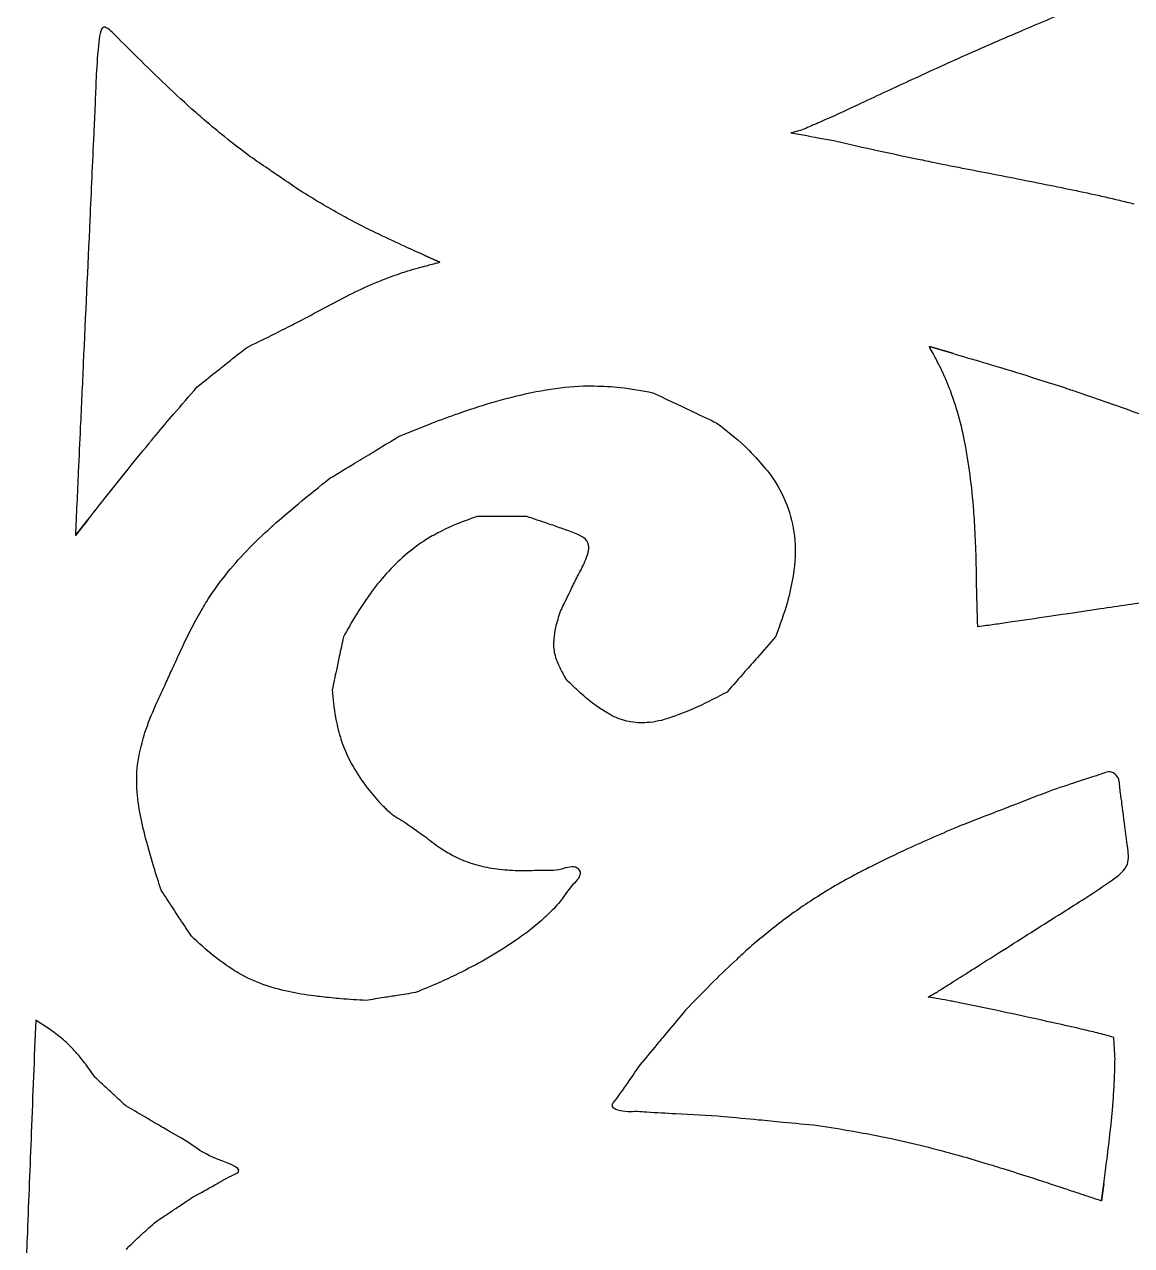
# Model space of a CAD drawing. Extents: x 0 to 339, y 0 to 248.
# Drawn here: x 254.3 to 304, y 152.6 to 207.4 of the extents above; entities that cross this region are included whole.
import ezdxf

# ---------------------------------------------------------------- set-up
doc = ezdxf.new("R2010")
doc.units = 0
doc.layers.add('layer_1', color=7, linetype='CONTINUOUS')

msp = doc.modelspace()

# ---------------------------------------------------------------- linework, layer by layer
at = {"layer": 'layer_1', "color": 1}
for p, q in [((258.43791, 206.895467), (258.43791, 206.895467)), ((258.43791, 206.895467), (258.43791, 206.895467)), ((258.43791, 206.895467), (258.43791, 206.895467)), ((272.983815, 196.743616), (272.301754, 197.046706)), ((272.301754, 197.046706), (272.983815, 196.743616)), ((272.983815, 196.743616), (272.983815, 196.743616)), ((294.954348, 192.955355), (295.989616, 192.652333)), ((295.989616, 192.652333), (294.954348, 192.955355)), ((294.954348, 192.955355), (294.954348, 192.955355)), ((256.61957, 184.470336), (257.175179, 185.177522)), ((257.175179, 185.177522), (256.61957, 184.470336)), ((256.61957, 184.470336), (256.61957, 184.470336)), ((278.703477, 177.954915), (278.703477, 177.954915)), ((278.703477, 177.954915), (278.703477, 177.954915)), ((278.703477, 177.954915), (278.703477, 177.954915)), ((294.899657, 163.7579), (295.220073, 163.941557)), ((295.220073, 163.941557), (294.899657, 163.7579)), ((294.899657, 163.7579), (294.899657, 163.7579)), ((254.837239, 162.726237), (254.837239, 162.726237)), ((254.837239, 162.726237), (254.837239, 162.726237)), ((254.837239, 162.726237), (254.837239, 162.726237)), ((302.682061, 154.620577), (302.783071, 155.37827)), ((302.783071, 155.37827), (302.682061, 154.620577)), ((302.682061, 154.620577), (302.682061, 154.620577))]:
    msp.add_line(p, q, dxfattribs=at)
for points in [[(301.570843, 208.158202), (300.768874, 207.825466), (299.966905, 207.492729), (299.168038, 207.152666)], [(257.898213, 207.285551), (257.734282, 207.251689), (257.69019, 206.84261), (257.655913, 206.48024)], [(258.43791, 206.895467), (258.232965, 207.103916), (258.028019, 207.312365), (257.898213, 207.285551)], [(259.412472, 205.92652), (259.08626, 206.248116), (258.762085, 206.571792), (258.43791, 206.895467)], [(299.168038, 207.152666), (298.543173, 206.886673), (297.920205, 206.616197), (297.298232, 206.343493)], [(257.655913, 206.48024), (257.546057, 205.318855), (257.537024, 204.637263), (257.503325, 203.789267)], [(297.298232, 206.343493), (297.04699, 206.233335), (296.795911, 206.122815), (296.545229, 206.011389)], [(260.678804, 204.699469), (260.252939, 205.104673), (259.831029, 205.513885), (259.412472, 205.92652)], [(296.545229, 206.011389), (295.700469, 205.635901), (294.860223, 205.25014), (294.020859, 204.862929)], [(262.023769, 203.461121), (261.566145, 203.863529), (261.120349, 204.279345), (260.678804, 204.699469)], [(294.020859, 204.862929), (293.264548, 204.514031), (292.508952, 204.163956), (291.754652, 203.809867)], [(257.503325, 203.789267), (257.487206, 203.383633), (257.465442, 202.939925), (257.444435, 202.501335)], [(262.405396, 203.130002), (262.277611, 203.239726), (262.150238, 203.349912), (262.023769, 203.461121)], [(291.754652, 203.809867), (291.190442, 203.545011), (290.626957, 203.277909), (290.055187, 203.031643)], [(263.325721, 202.361137), (263.01433, 202.611742), (262.7087, 202.86957), (262.405396, 203.130002)], [(289.714718, 202.884823), (289.50655, 202.793076), (289.29986, 202.694889), (289.082418, 202.631399)], [(290.055187, 203.031643), (289.941769, 202.982792), (289.828025, 202.934762), (289.714718, 202.884823)], [(257.444435, 202.501335), (257.381417, 201.185579), (257.325211, 199.915898), (257.267718, 198.637578)], [(264.447906, 201.491264), (264.071153, 201.777846), (263.6944, 202.064429), (263.325721, 202.361137)], [(289.082418, 202.631399), (288.970817, 202.598812), (288.856383, 202.575366), (288.741949, 202.55192)], [(288.741949, 202.55192), (288.978897, 202.50822), (289.215845, 202.46452), (289.4528, 202.420853)], [(289.4528, 202.420853), (289.618666, 202.390285), (289.784537, 202.359733), (289.950409, 202.329197)], [(289.950409, 202.329197), (290.187369, 202.285574), (290.424334, 202.241982), (290.661299, 202.19839)], [(290.661299, 202.19839), (291.337955, 202.043759), (292.01461, 201.889127), (292.692683, 201.740934)], [(292.692683, 201.740934), (293.279252, 201.612738), (293.866882, 201.489361), (294.454837, 201.367622)], [(265.271031, 200.930015), (264.996654, 201.117095), (264.72228, 201.30418), (264.447906, 201.491264)], [(294.454837, 201.367622), (294.705429, 201.315736), (294.956079, 201.264147), (295.206866, 201.213234)], [(295.206866, 201.213234), (296.138605, 201.024078), (297.07224, 200.844239), (298.005425, 200.662437)], [(265.847219, 200.537156), (265.655155, 200.668108), (265.463093, 200.79906), (265.271031, 200.930015)], [(298.005425, 200.662437), (298.968834, 200.474748), (299.931764, 200.284965), (300.893695, 200.089108)], [(266.670347, 199.97595), (266.39597, 200.163018), (266.121593, 200.350085), (265.847219, 200.537156)], [(300.893695, 200.089108), (301.761944, 199.912325), (302.629378, 199.730592), (303.490193, 199.521347)], [(267.77314, 199.308064), (267.402219, 199.525068), (267.036283, 199.750509), (266.670347, 199.97595)], [(303.490193, 199.521347), (303.707527, 199.468518), (303.924438, 199.413936), (304.141194, 199.358593)], [(268.656981, 198.808571), (268.360384, 198.971545), (268.065216, 199.137188), (267.77314, 199.308064)], [(257.267718, 198.637578), (257.171896, 196.507067), (257.072498, 194.35256), (256.973099, 192.198053)], [(269.018917, 198.612145), (268.897832, 198.676796), (268.777289, 198.742464), (268.656981, 198.808571)], [(270.268602, 197.981799), (269.848281, 198.184409), (269.430469, 198.392404), (269.018917, 198.612145)], [(271.422689, 197.441324), (271.036078, 197.617316), (270.6513, 197.797325), (270.268602, 197.981799)], [(272.301754, 197.046706), (272.008383, 197.17748), (271.715012, 197.308253), (271.422689, 197.441324)], [(271.074032, 196.195494), (271.387289, 196.304654), (271.70403, 196.404175), (272.024111, 196.491097)], [(272.024111, 196.491097), (272.142295, 196.523192), (272.260934, 196.553568), (272.379428, 196.584494)], [(272.379428, 196.584494), (272.462409, 196.606151), (272.545318, 196.628078), (272.628239, 196.649962)], [(272.628239, 196.649962), (272.74675, 196.681238), (272.865283, 196.712427), (272.983815, 196.743616)], [(268.913425, 195.271351), (269.272234, 195.452207), (269.634206, 195.627259), (270.004073, 195.783912)], [(270.004073, 195.783912), (270.107069, 195.827534), (270.210678, 195.86973), (270.314603, 195.911127)], [(270.314603, 195.911127), (270.56574, 196.011161), (270.818729, 196.106529), (271.074032, 196.195494)], [(267.777872, 194.680186), (268.154639, 194.88054), (268.532247, 195.07922), (268.913425, 195.271351)], [(266.619844, 194.066577), (267.007364, 194.268231), (267.392177, 194.475086), (267.777872, 194.680186)], [(266.275641, 193.888858), (266.390519, 193.947821), (266.5053, 194.006972), (266.619844, 194.066577)], [(265.415188, 193.452977), (265.702947, 193.596391), (265.989597, 193.742042), (266.275641, 193.888858)], [(264.296716, 192.904852), (264.670157, 193.086318), (265.043597, 193.267783), (265.415188, 193.452977)], [(295.122569, 192.637234), (295.066566, 192.743311), (295.010457, 192.849333), (294.954348, 192.955355)], [(263.473589, 192.249989), (263.747974, 192.468266), (264.022345, 192.686559), (264.296716, 192.904852)], [(295.240428, 192.414625), (295.200914, 192.488709), (295.161768, 192.562985), (295.122569, 192.637234)], [(295.408947, 192.096719), (295.354065, 192.203361), (295.296872, 192.308797), (295.240428, 192.414625)], [(295.989616, 192.652333), (296.435345, 192.521642), (296.881074, 192.390951), (297.326309, 192.258599)], [(256.973099, 192.198053), (256.9294, 191.244021), (256.8857, 190.289989), (256.842032, 189.335955)], [(262.8974, 191.79166), (263.08947, 191.944428), (263.281533, 192.097204), (263.473589, 192.249989)], [(295.82048, 191.178396), (295.697857, 191.490784), (295.562441, 191.798463), (295.408947, 192.096719)], [(297.326309, 192.258599), (297.914903, 192.083633), (298.502632, 191.905765), (299.089367, 191.724604)], [(262.074276, 191.137015), (262.348655, 191.355225), (262.623034, 191.573434), (262.8974, 191.79166)], [(299.089367, 191.724604), (299.733061, 191.525857), (300.375557, 191.323146), (301.015234, 191.111891)], [(261.046266, 189.943722), (261.386785, 190.343325), (261.73053, 190.74017), (262.074276, 191.137015)], [(276.013154, 190.637194), (276.585136, 190.786631), (277.162557, 190.914725), (277.746182, 191.013217)], [(277.746182, 191.013217), (278.304699, 191.107472), (278.868898, 191.174618), (279.434302, 191.187195)], [(279.434302, 191.187195), (279.594183, 191.190751), (279.754161, 191.189944), (279.914185, 191.187192)], [(279.914185, 191.187192), (280.305036, 191.18047), (280.69617, 191.162146), (281.084334, 191.119836)], [(281.084334, 191.119836), (281.572858, 191.066587), (282.05668, 190.975346), (282.540502, 190.884104)], [(282.540502, 190.884104), (282.895901, 190.715686), (283.251299, 190.547268), (283.606715, 190.378888)], [(296.108572, 190.372189), (296.019866, 190.643454), (295.924803, 190.912629), (295.82048, 191.178396)], [(301.015234, 191.111891), (301.203123, 191.04984), (301.390769, 190.987052), (301.578307, 190.923935)], [(301.578307, 190.923935), (302.040007, 190.768546), (302.501048, 190.611165), (302.960683, 190.449802)], [(274.308071, 190.126479), (274.870429, 190.315711), (275.439051, 190.487203), (276.013154, 190.637194)], [(283.606715, 190.378888), (283.85552, 190.261015), (284.104333, 190.143161), (284.353155, 190.025325)], [(296.217079, 190.026116), (296.182588, 190.141981), (296.146151, 190.257272), (296.108572, 190.372189)], [(302.960683, 190.449802), (303.542658, 190.24549), (304.122378, 190.034795), (304.702098, 189.8241)], [(260.248329, 188.997225), (260.512971, 189.313849), (260.778622, 189.629638), (261.046266, 189.943722)], [(272.624494, 189.520344), (273.020444, 189.672836), (273.419469, 189.817473), (273.819818, 189.958111)], [(273.819818, 189.958111), (273.982247, 190.01517), (274.144896, 190.071572), (274.308071, 190.126479)], [(284.353155, 190.025325), (284.708633, 189.856979), (285.064129, 189.688671), (285.419626, 189.520363)], [(296.536044, 188.705461), (296.448174, 189.149983), (296.346284, 189.592079), (296.217079, 190.026116)], [(256.842032, 189.335955), (256.811465, 188.668128), (256.780913, 188.000301), (256.750377, 187.332473)], [(271.126244, 188.914188), (271.624009, 189.12046), (272.121774, 189.326733), (272.624494, 189.520344)], [(285.419626, 189.520363), (285.840376, 189.190324), (286.261126, 188.860285), (286.650329, 188.495175)], [(258.854781, 187.294933), (259.209508, 187.736215), (259.566248, 188.175896), (259.927462, 188.611871)], [(259.927462, 188.611871), (260.034103, 188.740583), (260.141134, 188.868973), (260.248329, 188.997225)], [(269.984996, 188.221915), (270.365415, 188.452667), (270.745829, 188.683427), (271.126244, 188.914188)], [(296.782002, 187.205278), (296.71513, 187.707642), (296.634364, 188.20807), (296.536044, 188.705461)], [(269.186198, 187.737398), (269.452466, 187.8989), (269.718732, 188.060406), (269.984996, 188.221915)], [(286.650329, 188.495175), (286.933904, 188.229155), (287.200731, 187.944517), (287.454666, 187.649572)], [(268.045168, 187.04534), (268.425513, 187.276024), (268.805858, 187.506707), (269.186198, 187.737398)], [(287.454666, 187.649572), (287.55359, 187.534673), (287.650557, 187.418209), (287.742753, 187.297859)], [(256.750377, 187.332473), (256.706753, 186.378428), (256.663162, 185.424382), (256.61957, 184.470336)], [(257.894373, 186.09034), (258.212947, 186.49311), (258.533036, 186.89468), (258.854781, 187.294933)], [(266.629012, 185.904421), (267.095004, 186.292104), (267.570086, 186.668722), (268.045168, 187.04534)], [(287.742753, 187.297859), (288.041889, 186.907375), (288.2908, 186.475979), (288.481672, 186.021172)], [(296.949325, 185.581558), (296.90959, 186.124228), (296.853805, 186.665868), (296.782002, 187.205278)], [(257.175179, 185.177522), (257.414623, 185.482022), (257.654067, 185.786522), (257.894373, 186.09034)], [(265.639394, 185.055192), (265.965387, 185.342738), (266.294862, 185.626424), (266.629012, 185.904421)], [(288.481672, 186.021172), (288.669076, 185.574632), (288.800531, 185.105524), (288.87266, 184.626656)], [(274.663015, 185.328711), (274.299734, 185.201793), (273.936452, 185.074874), (273.583598, 184.922746)], [(275.48614, 185.328711), (275.211765, 185.328711), (274.93739, 185.328711), (274.663015, 185.328711)], [(276.062328, 185.328711), (275.870265, 185.328711), (275.678203, 185.328711), (275.48614, 185.328711)], [(276.885456, 185.328711), (276.61108, 185.328711), (276.336704, 185.328711), (276.062328, 185.328711)], [(277.814987, 185.014402), (277.505665, 185.120235), (277.19556, 185.224473), (276.885456, 185.328711)], [(296.982109, 185.083941), (296.972106, 185.249876), (296.961465, 185.415765), (296.949325, 185.581558)], [(264.166234, 183.638111), (264.517955, 184.014544), (264.886415, 184.375296), (265.267119, 184.722213)], [(265.267119, 184.722213), (265.390187, 184.834358), (265.514535, 184.945058), (265.639394, 185.055192)], [(273.583598, 184.922746), (273.31557, 184.807191), (273.053559, 184.677091), (272.796011, 184.539243)], [(278.430371, 184.801117), (278.225268, 184.873207), (278.0203, 184.944156), (277.814987, 185.014402)], [(278.652974, 184.722536), (278.579069, 184.748708), (278.504711, 184.774987), (278.430371, 184.801117)], [(279.24038, 184.4888), (279.045574, 184.583124), (278.850898, 184.652445), (278.652974, 184.722536)], [(297.042994, 183.823063), (297.02866, 184.243587), (297.00743, 184.663911), (296.982109, 185.083941)], [(272.491078, 184.369007), (272.152567, 184.169549), (271.833173, 183.936992), (271.53147, 183.684396)], [(272.796011, 184.539243), (272.693334, 184.484287), (272.591367, 184.428099), (272.491078, 184.369007)], [(279.580862, 184.232676), (279.503012, 184.350307), (279.371667, 184.425231), (279.24038, 184.4888)], [(279.663182, 183.864219), (279.676826, 183.990669), (279.649847, 184.12844), (279.580862, 184.232676)], [(288.87266, 184.626656), (288.947168, 184.131996), (288.958371, 183.626921), (288.904478, 183.130945)], [(263.261843, 182.582039), (263.546763, 182.947911), (263.849721, 183.29936), (264.166234, 183.638111)], [(271.53147, 183.684396), (271.22775, 183.430111), (270.941956, 183.155518), (270.672958, 182.865165)], [(279.491075, 183.302997), (279.547735, 183.437957), (279.595412, 183.57714), (279.633251, 183.7183)], [(279.633251, 183.7183), (279.646091, 183.766201), (279.657798, 183.814329), (279.663182, 183.864219)], [(297.075778, 182.146885), (297.068904, 182.705729), (297.062031, 183.264573), (297.042994, 183.823063)], [(279.158076, 182.651991), (279.277383, 182.865086), (279.396691, 183.078181), (279.491075, 183.302997)], [(288.904478, 183.130945), (288.887702, 182.976553), (288.864618, 182.823043), (288.838991, 182.669868)], [(262.514449, 181.514684), (262.743661, 181.883619), (262.994831, 182.239162), (263.261843, 182.582039)], [(270.672958, 182.865165), (270.402748, 182.573506), (270.149486, 182.265945), (269.915368, 181.944869)], [(278.877323, 182.071953), (278.970897, 182.265304), (279.064486, 182.458647), (279.158076, 182.651991)], [(288.838991, 182.669868), (288.772882, 182.274728), (288.689853, 181.881818), (288.582681, 181.496166)], [(278.680885, 181.665999), (278.746357, 181.80132), (278.811836, 181.936639), (278.877323, 182.071953)], [(297.094355, 181.492024), (297.088141, 181.71031), (297.08196, 181.928598), (297.075778, 182.146885)], [(262.319009, 181.190156), (262.383023, 181.299027), (262.447808, 181.407422), (262.514449, 181.514684)], [(269.711462, 181.656771), (269.544177, 181.414934), (269.381303, 181.169885), (269.226948, 180.91969)], [(269.915368, 181.944869), (269.846045, 181.849798), (269.7784, 181.753542), (269.711462, 181.656771)], [(278.400387, 181.08617), (278.493881, 181.279449), (278.587376, 181.472727), (278.680885, 181.665999)], [(288.582681, 181.496166), (288.434488, 180.962902), (288.240134, 180.443514), (288.045779, 179.924126)], [(297.107449, 181.033696), (297.103069, 181.186471), (297.098704, 181.339247), (297.094355, 181.492024)], [(305.081075, 181.540774), (304.26548, 181.420597), (303.449934, 181.300087), (302.63437, 181.1797)], [(261.85984, 180.36624), (262.005021, 180.645064), (262.159627, 180.919087), (262.319009, 181.190156)], [(269.226948, 180.91969), (269.02587, 180.593764), (268.839251, 180.259107), (268.652632, 179.924449)], [(278.187374, 180.347236), (278.241537, 180.597636), (278.320962, 180.841903), (278.400387, 181.08617)], [(297.126281, 180.379048), (297.119993, 180.597264), (297.113705, 180.815479), (297.107449, 181.033696)], [(302.63437, 181.1797), (301.869302, 181.066767), (301.104219, 180.953942), (300.339137, 180.841086)], [(261.327663, 179.267443), (261.499792, 179.63639), (261.671921, 180.005337), (261.85984, 180.36624)], [(278.108895, 179.821541), (278.124569, 179.998172), (278.149938, 180.174169), (278.187374, 180.347236)], [(297.5219, 180.431422), (297.390097, 180.413452), (297.258189, 180.39625), (297.126281, 180.379048)], [(298.203706, 180.528689), (297.976513, 180.495733), (297.749363, 180.462435), (297.5219, 180.431422)], [(298.565654, 180.581064), (298.445007, 180.563594), (298.32435, 180.54619), (298.203706, 180.528689)], [(300.339137, 180.841086), (299.748051, 180.753896), (299.156966, 180.666687), (298.565654, 180.581064)], [(268.652632, 179.924449), (268.590285, 179.631324), (268.527938, 179.338199), (268.465579, 179.045077)], [(278.097684, 179.621359), (278.09845, 179.688196), (278.102983, 179.754914), (278.108895, 179.821541)], [(288.045779, 179.924126), (287.777594, 179.618533), (287.509409, 179.312939), (287.241229, 179.007342)], [(260.916101, 178.369496), (261.053288, 178.668812), (261.190476, 178.968127), (261.327663, 179.267443)], [(278.187388, 179.009733), (278.128768, 179.20807), (278.095322, 179.415285), (278.097684, 179.621359)], [(268.465579, 179.045077), (268.421933, 178.839919), (268.378282, 178.634763), (268.334625, 178.429608)], [(278.411713, 178.465533), (278.321847, 178.640068), (278.243205, 178.820876), (278.187388, 179.009733)], [(287.241229, 179.007342), (287.053528, 178.793453), (286.86583, 178.579561), (286.678134, 178.365668)], [(260.628007, 177.740933), (260.724038, 177.950455), (260.82007, 178.159975), (260.916101, 178.369496)], [(268.334625, 178.429608), (268.272267, 178.136569), (268.209896, 177.843532), (268.147526, 177.550496)], [(278.703477, 177.954915), (278.602488, 178.123034), (278.501498, 178.291153), (278.411713, 178.465533)], [(286.678134, 178.365668), (286.410034, 178.060148), (286.141938, 177.754623), (285.873842, 177.449098)], [(260.216445, 176.842987), (260.353633, 177.142302), (260.49082, 177.441618), (260.628007, 177.740933)], [(278.946548, 177.730176), (278.865448, 177.805008), (278.784463, 177.879961), (278.703477, 177.954915)], [(279.116699, 177.572934), (279.060119, 177.625494), (279.003306, 177.677805), (278.946548, 177.730176)], [(279.359773, 177.348411), (279.277842, 177.42229), (279.197509, 177.497866), (279.116699, 177.572934)], [(268.147526, 177.550496), (268.184084, 177.140109), (268.220642, 176.729721), (268.294331, 176.325359)], [(280.004583, 176.830132), (279.779442, 176.989611), (279.564609, 177.163708), (279.359773, 177.348411)], [(285.873842, 177.449098), (285.438113, 177.221016), (285.002384, 176.992933), (284.555225, 176.788743)], [(259.744041, 175.633744), (259.877458, 176.045142), (260.046952, 176.444064), (260.216445, 176.842987)], [(280.514944, 176.502588), (280.340193, 176.604179), (280.169619, 176.713228), (280.004583, 176.830132)], [(280.722482, 176.388383), (280.652105, 176.424358), (280.583206, 176.462904), (280.514944, 176.502588)], [(284.555225, 176.788743), (284.254921, 176.651612), (283.949462, 176.525257), (283.640528, 176.408977)], [(268.294331, 176.325359), (268.349643, 176.021837), (268.425875, 175.721709), (268.514056, 175.425608)], [(281.457627, 176.126467), (281.202222, 176.179261), (280.954335, 176.269867), (280.722482, 176.388383)], [(282.293695, 176.077832), (282.014449, 176.056702), (281.73171, 176.069812), (281.457627, 176.126467)], [(283.298196, 176.287373), (282.972743, 176.181017), (282.635841, 176.103722), (282.293695, 176.077832)], [(283.640528, 176.408977), (283.527207, 176.366325), (283.413419, 176.325027), (283.298196, 176.287373)], [(259.501699, 174.710533), (259.567361, 175.022068), (259.645951, 175.331278), (259.744041, 175.633744)], [(268.514056, 175.425608), (268.54906, 175.30807), (268.585947, 175.191166), (268.62719, 175.075792)], [(268.62719, 175.075792), (268.764265, 174.692329), (268.949456, 174.325766), (269.159555, 173.975896)], [(259.385767, 173.11579), (259.362088, 173.525378), (259.371427, 173.938347), (259.433373, 174.342898)], [(259.433373, 174.342898), (259.452235, 174.466083), (259.475975, 174.588486), (259.501699, 174.710533)], [(269.159555, 173.975896), (269.354305, 173.651584), (269.570459, 173.341615), (269.804065, 173.044449)], [(302.580991, 173.737493), (302.496043, 173.707188), (302.413284, 173.684198), (302.330331, 173.659898)], [(303.131943, 173.852662), (302.955505, 173.901165), (302.763211, 173.802499), (302.580991, 173.737493)], [(303.385381, 173.664693), (303.324781, 173.752031), (303.230853, 173.825472), (303.131943, 173.852662)], [(301.58588, 173.419582), (301.175169, 173.280893), (300.767051, 173.14307), (300.358933, 173.005247)], [(302.330331, 173.659898), (302.083021, 173.587452), (301.833977, 173.503359), (301.58588, 173.419582)], [(303.515253, 173.055754), (303.494778, 173.2659), (303.504962, 173.492352), (303.385381, 173.664693)], [(259.540135, 171.916638), (259.464399, 172.312554), (259.40908, 172.712533), (259.385767, 173.11579)], [(269.804065, 173.044449), (269.995783, 172.80057), (270.199256, 172.565314), (270.420473, 172.348632)], [(300.358933, 173.005247), (299.860067, 172.811893), (299.361201, 172.618539), (298.862326, 172.425208)], [(303.555522, 172.771394), (303.540666, 172.865359), (303.524698, 172.958822), (303.515253, 173.055754)], [(303.668798, 171.925805), (303.633973, 172.208704), (303.599653, 172.492264), (303.555522, 172.771394)], [(270.420473, 172.348632), (270.471487, 172.298665), (270.523444, 172.249685), (270.575746, 172.200841)], [(270.575746, 172.200841), (270.686499, 172.097409), (270.798798, 171.994584), (270.92184, 171.90712)], [(298.862326, 172.425208), (298.513121, 172.289879), (298.163912, 172.154562), (297.814699, 172.019255)], [(259.812345, 170.756653), (259.709237, 171.140249), (259.614772, 171.52647), (259.540135, 171.916638)], [(270.92184, 171.90712), (271.034903, 171.826749), (271.157038, 171.759349), (271.279173, 171.691949)], [(271.279173, 171.691949), (271.403891, 171.604658), (271.52861, 171.517367), (271.653326, 171.430073)], [(297.814699, 172.019255), (297.315835, 171.825963), (296.816962, 171.632694), (296.318089, 171.439425)], [(303.843786, 170.530224), (303.784999, 170.994818), (303.726212, 171.459412), (303.668798, 171.925805)], [(271.653326, 171.430073), (271.740629, 171.368965), (271.827931, 171.307856), (271.915232, 171.246745)], [(271.915232, 171.246745), (272.039951, 171.159441), (272.164668, 171.072134), (272.289385, 170.984827)], [(296.318089, 171.439425), (295.533879, 171.103913), (294.749668, 170.768401), (293.975184, 170.411399)], [(259.904003, 170.422789), (259.872995, 170.533949), (259.842305, 170.64519), (259.812345, 170.756653)], [(272.289385, 170.984827), (272.520669, 170.803584), (272.751953, 170.622342), (272.996278, 170.460048)], [(272.996278, 170.460048), (273.180971, 170.337366), (273.373116, 170.225511), (273.568623, 170.120439)], [(303.841394, 169.732485), (303.922714, 169.967843), (303.88325, 170.249033), (303.843786, 170.530224)], [(260.141577, 169.600776), (260.059214, 169.87384), (259.980638, 170.148065), (259.904003, 170.422789)], [(273.568623, 170.120439), (273.646413, 170.078632), (273.724735, 170.037899), (273.804316, 169.999738)], [(273.804316, 169.999738), (274.073057, 169.870872), (274.356155, 169.771335), (274.644294, 169.693041)], [(293.975184, 170.411399), (293.419608, 170.155304), (292.869037, 169.888151), (292.322376, 169.613432)], [(260.468964, 168.559984), (260.357782, 168.906285), (260.246601, 169.252586), (260.141577, 169.600776)], [(274.644294, 169.693041), (274.938657, 169.613055), (275.238281, 169.555239), (275.540373, 169.515309)], [(275.540373, 169.515309), (275.852432, 169.474063), (276.167125, 169.451902), (276.48136, 169.444125)], [(276.48136, 169.444125), (276.57667, 169.441766), (276.671939, 169.440731), (276.767573, 169.441353)], [(276.767573, 169.441353), (277.009484, 169.442926), (277.253734, 169.455104), (277.49146, 169.455444)], [(277.49146, 169.455444), (277.807191, 169.455895), (278.111416, 169.435462), (278.45089, 169.520011)], [(278.45089, 169.520011), (278.695679, 169.580978), (278.958797, 169.696532), (279.14306, 169.561205)], [(279.273931, 169.377876), (279.330006, 169.179429), (279.120389, 168.993432), (278.955678, 168.81289)], [(279.14306, 169.561205), (279.202917, 169.517244), (279.254453, 169.446809), (279.273931, 169.377876)], [(292.322376, 169.613432), (292.112905, 169.508164), (291.904007, 169.401786), (291.696572, 169.292548)], [(303.117585, 168.981068), (303.422084, 169.195255), (303.735038, 169.424673), (303.841394, 169.732485)], [(278.955678, 168.81289), (278.707299, 168.54064), (278.561033, 168.280794), (278.363929, 168.034417)], [(291.696572, 169.292548), (291.05312, 168.953703), (290.423729, 168.587353), (289.812015, 168.193707)], [(301.051953, 167.631903), (301.724737, 168.053236), (302.397521, 168.474569), (303.117585, 168.981068)], [(260.973971, 167.792888), (260.805615, 168.048573), (260.63729, 168.304278), (260.468964, 168.559984)], [(261.32755, 167.255997), (261.209675, 167.434951), (261.091816, 167.613915), (260.973971, 167.792888)], [(278.363929, 168.034417), (278.197432, 167.826298), (277.994659, 167.627788), (277.794872, 167.435702)], [(289.812015, 168.193707), (289.25448, 167.834926), (288.711629, 167.453469), (288.18562, 167.049958)], [(261.832769, 166.48912), (261.664353, 166.744739), (261.495936, 167.000358), (261.32755, 167.255997)], [(277.540336, 167.196242), (277.220366, 166.905829), (276.872378, 166.643754), (276.516216, 166.395547)], [(277.794872, 167.435702), (277.710345, 167.354433), (277.626353, 167.274314), (277.540336, 167.196242)], [(298.599198, 166.079869), (299.416775, 166.597225), (300.234364, 167.114564), (301.051953, 167.631903)], [(288.18562, 167.049958), (287.682047, 166.663658), (287.193911, 166.257144), (286.721847, 165.833142)], [(262.825128, 165.614491), (262.480435, 165.889166), (262.156602, 166.189143), (261.832769, 166.48912)], [(276.516216, 166.395547), (276.133305, 166.1287), (275.740946, 165.877885), (275.340584, 165.639774)], [(297.127526, 165.148544), (297.618068, 165.459009), (298.108631, 165.769442), (298.599198, 166.079869)], [(263.60983, 165.048498), (263.340529, 165.226216), (263.077249, 165.413585), (262.825128, 165.614491)], [(275.340584, 165.639774), (274.945064, 165.404543), (274.541732, 165.181711), (274.13111, 164.973801)], [(286.721847, 165.833142), (286.582288, 165.707792), (286.444133, 165.580913), (286.306551, 165.453398)], [(263.928756, 164.847344), (263.820648, 164.911444), (263.714781, 164.979238), (263.60983, 165.048498)], [(274.13111, 164.973801), (274.015921, 164.915478), (273.900159, 164.858329), (273.784124, 164.801705)], [(286.306551, 165.453398), (285.961392, 165.133497), (285.619832, 164.809592), (285.285133, 164.478827)], [(296.636962, 164.838071), (296.800486, 164.941557), (296.964005, 165.045052), (297.127526, 165.148544)], [(265.037179, 164.332145), (264.653227, 164.470585), (264.279207, 164.639555), (263.928756, 164.847344)], [(273.784124, 164.801705), (273.504097, 164.665056), (273.222483, 164.531465), (272.937679, 164.405189)], [(285.285133, 164.478827), (284.847019, 164.045862), (284.42066, 163.601142), (283.994301, 163.156422)], [(295.858243, 164.345319), (296.117817, 164.509569), (296.377397, 164.673807), (296.636962, 164.838071)], [(266.179142, 164.007781), (265.792357, 164.092028), (265.410084, 164.197687), (265.037179, 164.332145)], [(267.337982, 163.8124), (266.949351, 163.861967), (266.562036, 163.924382), (266.179142, 164.007781)], [(271.883546, 163.963908), (271.609172, 163.92021), (271.334799, 163.876512), (271.060421, 163.832844)], [(272.937679, 164.405189), (272.589481, 164.250806), (272.236513, 164.107357), (271.883546, 163.963908)], [(295.220073, 163.941557), (295.286105, 163.983325), (295.352136, 164.025093), (295.418166, 164.066866)], [(295.418166, 164.066866), (295.564865, 164.159672), (295.711553, 164.252497), (295.858243, 164.345319)], [(267.682184, 163.771248), (267.56737, 163.784275), (267.452619, 163.797779), (267.337982, 163.8124)], [(268.542635, 163.685204), (268.255401, 163.709216), (267.968594, 163.738751), (267.682184, 163.771248)], [(269.661105, 163.610384), (269.288042, 163.63223), (268.914979, 163.654077), (268.542635, 163.685204)], [(270.484233, 163.74119), (270.209861, 163.697567), (269.935483, 163.653975), (269.661105, 163.610384)], [(271.060421, 163.832844), (270.86836, 163.802278), (270.676298, 163.771726), (270.484233, 163.74119)], [(295.379829, 163.681781), (295.220083, 163.70899), (295.05987, 163.733445), (294.899657, 163.7579)], [(295.913972, 163.583473), (295.736164, 163.617551), (295.558288, 163.651385), (295.379829, 163.681781)], [(296.166576, 163.534752), (296.082404, 163.551133), (295.998195, 163.567331), (295.913972, 163.583473)], [(297.934348, 163.170165), (297.345947, 163.295839), (296.757144, 163.419821), (296.166576, 163.534752)], [(283.994301, 163.156422), (283.744866, 162.857108), (283.495431, 162.557793), (283.245998, 162.258476)], [(300.005088, 162.721361), (299.315213, 162.872785), (298.625057, 163.02264), (297.934348, 163.170165)], [(254.837239, 162.726237), (254.771145, 161.040809), (254.705052, 159.35538), (254.638958, 157.669951)], [(255.391908, 162.365207), (255.209555, 162.489379), (255.023397, 162.607808), (254.837239, 162.726237)], [(255.940937, 161.959255), (255.764134, 162.102871), (255.580046, 162.237096), (255.391908, 162.365207)], [(283.245998, 162.258476), (283.071398, 162.048956), (282.896799, 161.839435), (282.722201, 161.629913)], [(301.772859, 162.322847), (301.184923, 162.461201), (300.595108, 162.591855), (300.005088, 162.721361)], [(302.141401, 162.2359), (302.018484, 162.26469), (301.895713, 162.293937), (301.772859, 162.322847)], [(302.83546, 162.064809), (302.606006, 162.128828), (302.373445, 162.181551), (302.141401, 162.2359)], [(256.478687, 161.463502), (256.311348, 161.640808), (256.130322, 161.805419), (255.940937, 161.959255)], [(303.237674, 161.944194), (303.10396, 161.985698), (302.970246, 162.027202), (302.83546, 162.064809)], [(303.256249, 161.588661), (303.250036, 161.707171), (303.243855, 161.825683), (303.237674, 161.944194)], [(256.634927, 161.291396), (256.583669, 161.34952), (256.531869, 161.407152), (256.478687, 161.463502)], [(257.0213, 160.827458), (256.89755, 160.986124), (256.768065, 161.140423), (256.634927, 161.291396)], [(282.722201, 161.629913), (282.472779, 161.330599), (282.22336, 161.031282), (281.973941, 160.731966)], [(303.269342, 161.339849), (303.264961, 161.422786), (303.260597, 161.505723), (303.256249, 161.588661)], [(303.288177, 160.984489), (303.281888, 161.102942), (303.275599, 161.221395), (303.269342, 161.339849)], [(257.514278, 160.150268), (257.353631, 160.3788), (257.192984, 160.607332), (257.0213, 160.827458)], [(281.973941, 160.731966), (281.780196, 160.452486), (281.586451, 160.173006), (281.384891, 159.890122)], [(303.261989, 160.030441), (303.275753, 160.348258), (303.281965, 160.666374), (303.288177, 160.984489)], [(258.019284, 159.682458), (257.850932, 159.838377), (257.682605, 159.994322), (257.514278, 160.150268)], [(303.213355, 159.211071), (303.232728, 159.484003), (303.250152, 159.757112), (303.261989, 160.030441)], [(258.372864, 159.355065), (258.254992, 159.464183), (258.137132, 159.573314), (258.019284, 159.682458)], [(281.384891, 159.890122), (281.263949, 159.720382), (281.140193, 159.549416), (281.031399, 159.385017)], [(258.878083, 158.887469), (258.709668, 159.043325), (258.541253, 159.199182), (258.372864, 159.355065)], [(280.913549, 159.216648), (280.819631, 159.097714), (280.676255, 158.95712), (280.712423, 158.85839)], [(281.031399, 159.385017), (280.995132, 159.330214), (280.960528, 159.27614), (280.913549, 159.216648)], [(303.187167, 158.863118), (303.196531, 158.97905), (303.205119, 159.095045), (303.213355, 159.211071)], [(259.737391, 158.381651), (259.450561, 158.550343), (259.164322, 158.718906), (258.878083, 158.887469)], [(280.712423, 158.85839), (280.737532, 158.789845), (280.849183, 158.741478), (280.954639, 158.707746)], [(280.954639, 158.707746), (281.285926, 158.601776), (281.556073, 158.640232), (281.847811, 158.635592)], [(281.847811, 158.635592), (281.987817, 158.633364), (282.132795, 158.621211), (282.277105, 158.610391)], [(282.277105, 158.610391), (282.710049, 158.577928), (283.136974, 158.557459), (283.565028, 158.53473)], [(283.565028, 158.53473), (284.278475, 158.496846), (284.995055, 158.452683), (285.711636, 158.40852)], [(285.711636, 158.40852), (286.23537, 158.358621), (286.759105, 158.308722), (287.282841, 158.258831)], [(303.059927, 157.589204), (303.108011, 158.013272), (303.152811, 158.437766), (303.187167, 158.863118)], [(260.434065, 157.971031), (260.203025, 158.107947), (259.970013, 158.244841), (259.737391, 158.381651)], [(260.721165, 157.801693), (260.624188, 157.85816), (260.529294, 157.914597), (260.434065, 157.971031)], [(287.282841, 158.258831), (287.64948, 158.223904), (288.016119, 158.188982), (288.382759, 158.154064)], [(288.382759, 158.154064), (288.906564, 158.104177), (289.430371, 158.054298), (289.954177, 158.00442)], [(289.954177, 158.00442), (290.480976, 157.919642), (291.007774, 157.834864), (291.533086, 157.741545)], [(254.638958, 157.669951), (254.580346, 156.17531), (254.521734, 154.68067), (254.463111, 153.186029)], [(261.743669, 157.198504), (261.438381, 157.399092), (261.066562, 157.600579), (260.721165, 157.801693)], [(291.533086, 157.741545), (291.929195, 157.671178), (292.32446, 157.595954), (292.719141, 157.517892)], [(292.719141, 157.517892), (292.87517, 157.487032), (293.031108, 157.455728), (293.186829, 157.423363)], [(293.186829, 157.423363), (293.702334, 157.316221), (294.215457, 157.197451), (294.726363, 157.07)], [(302.910268, 156.349074), (302.96297, 156.762095), (303.013012, 157.175447), (303.059927, 157.589204)], [(262.822205, 156.561546), (262.313827, 156.776224), (262.065781, 156.986863), (261.743669, 157.198504)], [(294.726363, 157.07), (295.234128, 156.943333), (295.739703, 156.80809), (296.243366, 156.666089)], [(263.928756, 155.907727), (264.139604, 156.116731), (263.343854, 156.341265), (262.822205, 156.561546)], [(296.243366, 156.666089), (296.758387, 156.520884), (297.271408, 156.368612), (297.7829, 156.211458)], [(297.7829, 156.211458), (297.938911, 156.163525), (298.094779, 156.115137), (298.250577, 156.066524)], [(302.783071, 155.37827), (302.826015, 155.701804), (302.868959, 156.025337), (302.910268, 156.349074)], [(262.881129, 155.331536), (263.117596, 155.468924), (263.339099, 155.606543), (263.629435, 155.743101)], [(263.629435, 155.743101), (263.745569, 155.797723), (263.872717, 155.852177), (263.928756, 155.907727)], [(298.250577, 156.066524), (298.646373, 155.943027), (299.041718, 155.818077), (299.436551, 155.691529)], [(299.436551, 155.691529), (299.963696, 155.522575), (300.48993, 155.350771), (301.015234, 155.176186)], [(261.908332, 154.796504), (262.241028, 154.974718), (262.573723, 155.152932), (262.881129, 155.331536)], [(301.015234, 155.176186), (301.221042, 155.107786), (301.426706, 155.038959), (301.632427, 154.970298)], [(261.290881, 154.384942), (261.496693, 154.522137), (261.702513, 154.659321), (261.908332, 154.796504)], [(301.632427, 154.970298), (301.776455, 154.922226), (301.92051, 154.874236), (302.064567, 154.82625)], [(302.064567, 154.82625), (302.270397, 154.757687), (302.476229, 154.689132), (302.682061, 154.620577)], [(260.241501, 153.685286), (260.447244, 153.822478), (260.652988, 153.959669), (260.85874, 154.096848)], [(260.85874, 154.096848), (261.002783, 154.192885), (261.14683, 154.288916), (261.290881, 154.384942)], [(259.602607, 153.117696), (259.812488, 153.310282), (260.026995, 153.497784), (260.241501, 153.685286)], [(254.463111, 153.186029), (254.419454, 152.072966), (254.375791, 150.959903), (254.332128, 149.84684)], [(259.103971, 152.645331), (259.268226, 152.804843), (259.433923, 152.962912), (259.602607, 153.117696)], [(258.90282, 152.447934), (258.969419, 152.514186), (259.036573, 152.57988), (259.103971, 152.645331)]]:
    msp.add_open_spline(points, degree=3, dxfattribs=at)

doc.saveas('drawing.dxf')
